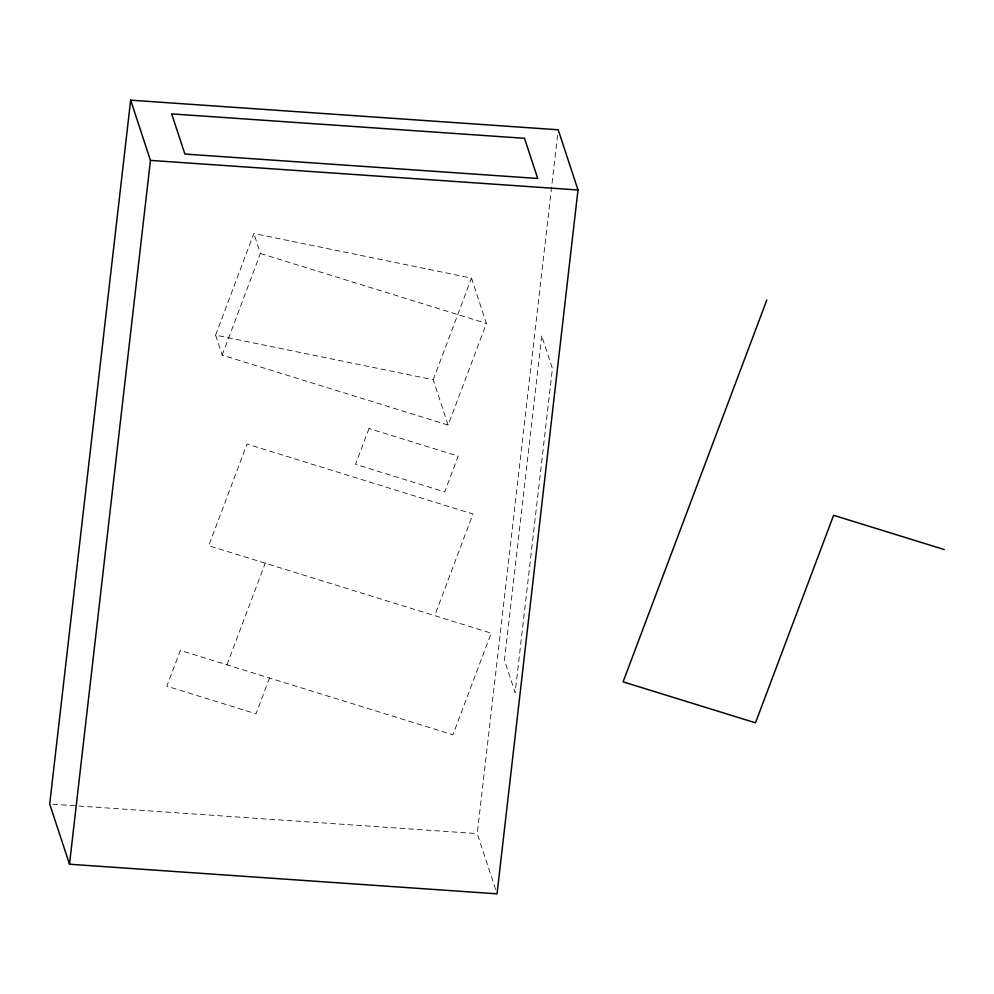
<?xml version="1.0" encoding="UTF-8"?>
<svg xmlns="http://www.w3.org/2000/svg" width="994" height="994" viewBox="0 0 994 994"><rect width="100%" height="100%" fill="white"/><g stroke="black" fill="none" stroke-linecap="round" stroke-linejoin="round"><path stroke-width="0.75" stroke-dasharray="4.97 3.73" d="M495.596 889.419L477.244 833.606L557.671 134.401M215.599 335.14L253.855 233.491L471.479 278.109L486.389 323.435L448.132 425.084L222.171 355.131L215.599 335.14L433.222 379.745L448.132 425.084M222.171 355.131L260.428 253.482L253.855 233.491M226.967 664.837L265.236 563.188M269.498 678.007L256.03 713.816L166.843 686.208L180.324 650.399L452.929 734.79L491.185 633.141L208.74 545.706L247.009 444.057L472.958 514.01L434.701 615.659M433.222 379.745L471.479 278.109M52.794 804.221L477.244 833.606M260.428 253.482L486.389 323.435M541.742 335.984L504.455 660.078L515.14 692.594L552.428 368.501L541.742 335.984M368.998 428.513L355.517 464.322L444.703 491.931L458.184 456.122L368.998 428.513"/><path stroke-width="1.49" d="M130.661 100.17L49.7 804.009L69.493 864.221L497.037 893.83L577.999 189.991L558.206 129.779L130.661 100.17L150.454 160.394L69.493 864.221M766.821 300.014L623.089 681.847L755.49 722.824L833.606 515.302L944.3 549.57M150.454 160.394L577.999 189.991M524.509 138.315L171.676 113.888L184.884 154.045L537.717 178.485L524.509 138.315"/></g></svg>
